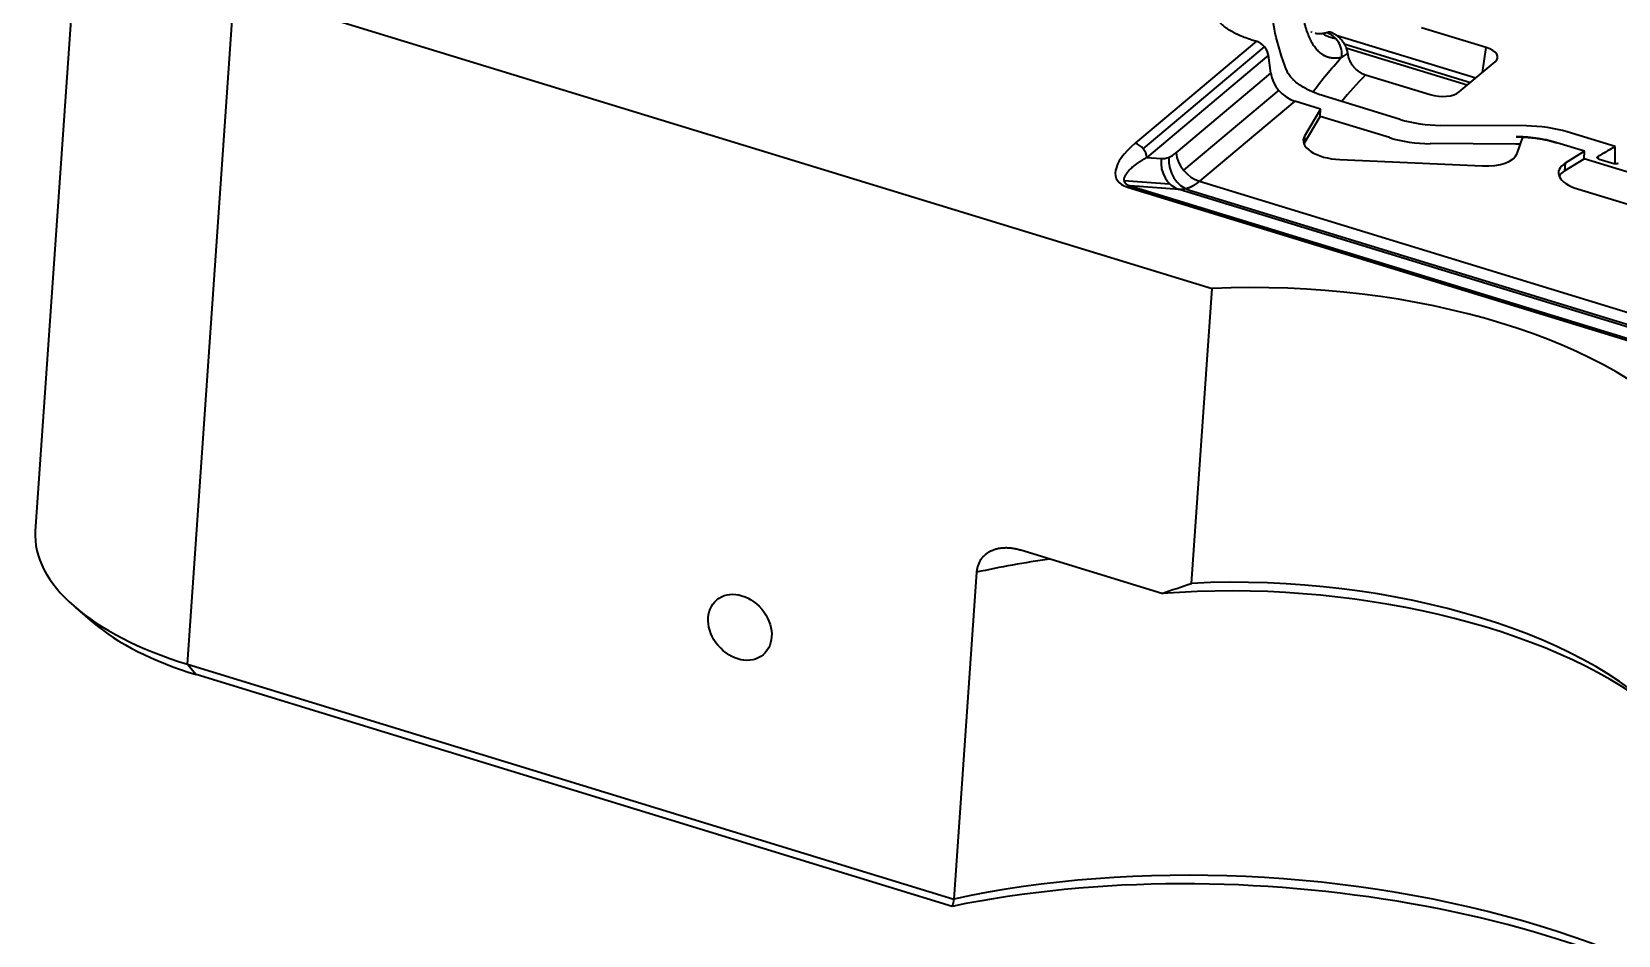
# Model space of a CAD drawing. Header units: millimetres. Extents: x 5 to 1651, y 545 to 1674.
# Drawn here: x 1090.6 to 1311.3, y 718.1 to 843.9 of the extents above; entities that cross this region are included whole.
import ezdxf

# ---------------------------------------------------------------- set-up
doc = ezdxf.new("R2010")
doc.units = ezdxf.units.MM
doc.layers.add('10', color=7, linetype='Continuous', true_color=0xffffff)

msp = doc.modelspace()

# ---------------------------------------------------------------- linework, layer by layer
at = {"layer": '10', "color": 7, "linetype": 'Continuous', "lineweight": 35}
for p, q in [((1097.628, 868.362), (1091.12, 774.382)), ((1112.285, 755.844), (1118.792, 849.824)), ((1118.792, 849.824), (1254.824, 808.115)), ((1272.101, 843.402), (1291.543, 837.441)), ((1292.973, 841.677), (1283.987, 844.432)), ((1260.989, 842.539), (1244.134, 828.35)), ((1245.243, 827.586), (1262.11, 841.784)), ((1260.235, 842.77), (1260.989, 842.539)), ((1273.211, 842.185), (1290.779, 836.799)), ((1290.335, 836.424), (1273.455, 841.6)), ((1292.458, 838.211), (1292.973, 841.677)), ((1262.665, 840.589), (1245.769, 826.367)), ((1262.992, 838.107), (1262.665, 840.589)), ((1289.227, 835.491), (1294.21, 839.686)), ((1249.822, 827.021), (1262.992, 838.107)), ((1276.197, 837.874), (1285.183, 835.119)), ((1264.101, 835.717), (1250.874, 824.582)), ((1280.989, 831.673), (1270.312, 834.947)), ((1266.344, 834.208), (1253.093, 823.053)), ((1269.936, 833.106), (1266.344, 834.208)), ((1269.936, 833.106), (1267.697, 829.352)), ((1269.88, 832.081), (1269.936, 833.106)), ((1267.624, 828.298), (1269.88, 832.081)), ((1279.507, 829.129), (1269.88, 832.081)), ((1298.556, 830.765), (1286.657, 830.838)), ((1310.888, 827.886), (1304.225, 829.929)), ((1267.697, 829.352), (1267.624, 828.298)), ((1297.075, 828.22), (1285.175, 828.294)), ((1297.278, 826.931), (1298.052, 829.218)), ((1306.643, 827.232), (1302.803, 828.409)), ((1245.769, 826.367), (1247.753, 826.222)), ((1272.597, 826.085), (1292.436, 825.187)), ((1303.872, 824.515), (1306.606, 826.2)), ((1303.945, 825.569), (1303.872, 824.515)), ((1306.643, 827.232), (1303.945, 825.569)), ((1306.606, 826.2), (1306.643, 827.232)), ((1325.256, 820.482), (1306.606, 826.2)), ((1308.68, 826.142), (1310.709, 825.52)), ((1242.568, 823.182), (1248.927, 822.718)), ((1243.054, 822.245), (1448.619, 759.216)), ((1448.891, 759.371), (1243.326, 822.4)), ((1250.255, 821.917), (1243.438, 822.414)), ((1243.438, 822.414), (1449.004, 759.385)), ((1452.852, 759.797), (1250.255, 821.917)), ((1251.668, 821.82), (1453.408, 759.964)), ((1253.093, 823.053), (1455.467, 761.002)), ((1305.671, 822.003), (1317.289, 818.441)), ((1251.984, 767.097), (1254.824, 808.115)), ((1247.842, 765.676), (1228.204, 771.697)), ((1222.061, 768.648), (1218.911, 723.151)), ((1096.697, 763.755), (1099.089, 761.71)), ((1112.285, 755.844), (1113.508, 754.392)), ((1112.285, 755.844), (1218.911, 723.151)), ((1218.69, 722.142), (1113.508, 754.392))]:
    msp.add_line(p, q, dxfattribs=at)
for centre, major_axis, ratio, start_param, end_param in [((1260.917, 840.824), (1.362, -1.466), 0.7649462, 0.8221834, 2.2184468), ((1291.559, 840.494), (3, -0.205), 0.4731657, 5.8274879, 7.3955436), ((1266.489, 837.638), (2.724, -2.932), 0.7649462, 3.9637761, 5.3600395), ((1286.583, 836.306), (2.993, -0.21), 0.475219, 4.2593414, 5.8273971), ((1285.673, 835.625), (9.977, -0.688), 0.4748657, 4.2566808, 4.8438536), ((1299.54, 825.978), (9.977, -0.688), 0.4748657, 1.1150882, 1.7022609), ((1250.55, 827.585), (9.021, 4.184), 0.4096309, 2.1567683, 3.5695289), ((1244.012, 826.594), (1.288, -1.53), 0.7905591, 0.8596642, 2.2559276), ((1272.509, 828.464), (-4.988, 0.345), 0.4741923, 6.0476236, 7.9043807), ((1284.191, 833.08), (9.977, -0.688), 0.4748657, 4.2566808, 4.8438536), ((1298.059, 823.434), (9.977, -0.688), 0.4748657, 1.6384809, 1.7022609), ((1251.268, 825.767), (0.291, 3.989), 0.8855605, 1.521418, 2.9341786), ((1248.876, 836.281), (1.226, 10.049), 0.4597127, 3.1639302, 3.6002625), ((1252.297, 825.692), (-1.259, 3.885), 0.8445818, 1.1295772, 2.5952551), ((1253.336, 826.566), (-2.576, 3.06), 0.7905591, 0.8596642, 2.2559276), ((1292.349, 827.567), (-4.988, 0.345), 0.4741923, 1.6211954, 3.0174588), ((1308.013, 823.975), (-4.988, 0.345), 0.4741923, 5.6983435, 7.3982352), ((1307.94, 822.921), (-4.988, 0.345), 0.4741923, 5.6983435, 6.0585079), ((1242.932, 820.489), (0.586, 1.912), 0.3875022, 0.103954, 0.5402863), ((1267.373, 780.056), (-58.859, 4.076), 0.4741923, 3.5533422, 4.9599429), ((1131.024, 771.619), (-39.904, 2.763), 0.4741923, 0.0000054, 1.1150499), ((1264.015, 731.573), (-84.298, 5.837), 0.4741923, 5.1315494, 5.265835), ((1264.532, 739.039), (58.859, -4.076), 0.4741923, 0.4117495, 1.8183503), ((1264.35, 736.404), (-61.852, 4.283), 0.4741923, 3.7486952, 5.0152329), ((1130.842, 768.984), (36.912, -2.556), 0.4741923, 3.710349, 4.2566425), ((1260.682, 683.441), (-87.291, 6.045), 0.4741923, 3.737437, 5.2467842), ((1260.865, 686.076), (84.298, -5.837), 0.4741923, 0.1058574, 2.1242424)]:
    msp.add_ellipse(centre, major_axis=major_axis, ratio=ratio, start_param=start_param, end_param=end_param, dxfattribs=at)
msp.add_ellipse((1189.147, 760.98), major_axis=(3.22, -3.825), ratio=0.7905591, dxfattribs=at)
for points, knots in [([(1265.201, 838.519), (1264.523, 840.241), (1263.149, 844.736), (1262.585, 851.993), (1264.046, 858.988), (1265.901, 863.142), (1266.708, 864.643)], [0, 0, 0, 0, 0.1948567, 0.5070784, 0.8193, 1, 1, 1, 1]), ([(1272.849, 840.283), (1272.838, 840.281), (1272.817, 840.276), (1272.785, 840.269), (1272.754, 840.263), (1272.722, 840.257), (1272.691, 840.251), (1272.659, 840.245), (1272.628, 840.24), (1272.597, 840.234), (1272.566, 840.229), (1272.535, 840.224), (1272.504, 840.22), (1272.474, 840.216), (1272.443, 840.211), (1272.412, 840.208), (1272.382, 840.204), (1272.352, 840.2), (1272.321, 840.197), (1272.291, 840.194), (1272.261, 840.192), (1272.231, 840.189), (1272.201, 840.187), (1272.171, 840.185), (1272.141, 840.183), (1272.112, 840.181), (1272.082, 840.18), (1272.053, 840.179), (1272.023, 840.178), (1271.994, 840.178), (1271.965, 840.177), (1271.936, 840.177), (1271.906, 840.177), (1271.878, 840.177), (1271.849, 840.178), (1271.82, 840.179), (1271.791, 840.18), (1271.763, 840.181), (1271.734, 840.182), (1271.706, 840.184), (1271.677, 840.186), (1271.649, 840.188), (1271.621, 840.191), (1271.593, 840.193), (1271.565, 840.196), (1271.537, 840.199), (1271.509, 840.202), (1271.481, 840.206), (1271.454, 840.21), (1271.426, 840.214), (1271.398, 840.218), (1271.371, 840.223), (1271.344, 840.227), (1271.317, 840.232), (1271.289, 840.237), (1271.262, 840.243), (1271.235, 840.249), (1271.208, 840.254), (1271.182, 840.261), (1271.155, 840.267), (1271.128, 840.274), (1271.102, 840.28), (1271.075, 840.287), (1271.049, 840.295), (1271.022, 840.302), (1270.996, 840.31), (1270.97, 840.318), (1270.944, 840.326), (1270.918, 840.335), (1270.892, 840.343), (1270.866, 840.352), (1270.84, 840.362), (1270.815, 840.371), (1270.789, 840.381), (1270.764, 840.391), (1270.738, 840.401), (1270.713, 840.411), (1270.688, 840.422), (1270.662, 840.432), (1270.637, 840.443), (1270.612, 840.455), (1270.587, 840.466), (1270.562, 840.478), (1270.538, 840.49), (1270.513, 840.502), (1270.488, 840.515), (1270.464, 840.527), (1270.439, 840.54), (1270.415, 840.553), (1270.39, 840.567), (1270.366, 840.58), (1270.342, 840.594), (1270.318, 840.608), (1270.294, 840.623), (1270.27, 840.637), (1270.246, 840.652), (1270.222, 840.667), (1270.199, 840.683), (1270.175, 840.698), (1270.151, 840.714), (1270.128, 840.73), (1270.105, 840.746), (1270.081, 840.763), (1270.058, 840.779), (1270.035, 840.796), (1270.012, 840.813), (1269.989, 840.831), (1269.966, 840.848), (1269.79, 840.986), (1269.475, 841.278), (1269.055, 841.807), (1268.673, 842.434), (1268.329, 843.161), (1268.071, 843.849), (1267.882, 844.446), (1267.749, 844.917), (1267.625, 845.409), (1267.509, 845.923), (1267.401, 846.458), (1267.301, 847.015), (1267.21, 847.594), (1267.125, 848.194), (1267.048, 848.816), (1266.998, 849.282), (1266.968, 849.576), (1266.957, 849.689), (1266.947, 849.803), (1266.936, 849.917), (1266.925, 850.032), (1266.915, 850.148), (1266.905, 850.264), (1266.896, 850.38), (1266.886, 850.497), (1266.877, 850.614), (1266.868, 850.732), (1266.859, 850.85), (1266.85, 850.969), (1266.842, 851.089), (1266.833, 851.208), (1266.825, 851.329), (1266.818, 851.449), (1266.81, 851.571), (1266.803, 851.692), (1266.795, 851.815), (1266.789, 851.937), (1266.782, 852.061), (1266.775, 852.184), (1266.769, 852.309), (1266.763, 852.433), (1266.757, 852.558), (1266.751, 852.684), (1266.746, 852.81), (1266.74, 852.937), (1266.735, 853.064), (1266.73, 853.192), (1266.726, 853.32), (1266.721, 853.449), (1266.717, 853.578), (1266.713, 853.707), (1266.709, 853.838), (1266.705, 853.968), (1266.702, 854.099), (1266.698, 854.231), (1266.695, 854.363), (1266.693, 854.496), (1266.69, 854.629), (1266.687, 854.762), (1266.685, 854.896), (1266.683, 855.031), (1266.681, 855.166), (1266.68, 855.302), (1266.678, 855.438), (1266.677, 855.574), (1266.676, 855.711), (1266.675, 855.849), (1266.674, 855.987), (1266.674, 856.125), (1266.673, 856.265), (1266.673, 856.404), (1266.673, 856.544), (1266.674, 856.685), (1266.674, 856.779), (1266.674, 856.826)], [0, 0, 0, 0, 0.0023431, 0.0046856, 0.0070275, 0.0093688, 0.0117096, 0.0140498, 0.0163895, 0.0187286, 0.0210673, 0.0234056, 0.0257433, 0.0280807, 0.0304176, 0.0327542, 0.0350904, 0.0374262, 0.0397617, 0.0420969, 0.0444318, 0.0467664, 0.0491007, 0.0514349, 0.0537688, 0.0561025, 0.058436, 0.0607694, 0.0631026, 0.0654357, 0.0677687, 0.0701016, 0.0724345, 0.0747673, 0.0771, 0.0794328, 0.0817656, 0.0840984, 0.0864313, 0.0887642, 0.0910972, 0.0934304, 0.0957636, 0.0980971, 0.1004306, 0.1027644, 0.1050984, 0.1074325, 0.109767, 0.1121017, 0.1144366, 0.1167719, 0.1191075, 0.1214434, 0.1237797, 0.1261164, 0.1284534, 0.1307909, 0.1331288, 0.1354672, 0.137806, 0.1401453, 0.1424852, 0.1448255, 0.1471664, 0.1495079, 0.1518499, 0.1541926, 0.1565359, 0.1588798, 0.1612244, 0.1635697, 0.1659156, 0.1682623, 0.1706097, 0.1729579, 0.1753069, 0.1776566, 0.1800072, 0.1823586, 0.1847108, 0.1870639, 0.1894179, 0.1917728, 0.1941286, 0.1964853, 0.198843, 0.2012017, 0.2035614, 0.2059221, 0.2082839, 0.2106467, 0.2130105, 0.2153755, 0.2177416, 0.2201088, 0.2224771, 0.2248466, 0.2272173, 0.2295892, 0.2319623, 0.2343366, 0.2367122, 0.239089, 0.2414672, 0.2438466, 0.2462274, 0.2486096, 0.250993, 0.3012418, 0.3511676, 0.4009446, 0.4507488, 0.5007558, 0.5258323, 0.5508239, 0.5757521, 0.6006383, 0.6255045, 0.6503723, 0.6752636, 0.7002002, 0.7252038, 0.7502959, 0.7546233, 0.7589478, 0.7632696, 0.7675888, 0.7719054, 0.7762197, 0.7805316, 0.7848413, 0.789149, 0.7934547, 0.7977585, 0.8020606, 0.806361, 0.8106599, 0.8149574, 0.8192535, 0.8235485, 0.8278424, 0.8321353, 0.8364274, 0.8407187, 0.8450094, 0.8492996, 0.8535893, 0.8578788, 0.862168, 0.8664572, 0.8707465, 0.8750359, 0.8793255, 0.8836155, 0.8879061, 0.8921972, 0.896489, 0.9007817, 0.9050753, 0.90937, 0.9136658, 0.9179629, 0.9222614, 0.9265614, 0.930863, 0.9351664, 0.9394716, 0.9437787, 0.9480879, 0.9523993, 0.956713, 0.961029, 0.9653476, 0.9696688, 0.9739928, 0.9783196, 0.9826493, 0.9869821, 0.9913181, 0.9956573, 1, 1, 1, 1]), ([(1260.235, 842.77), (1259.915, 842.868), (1259.298, 843.079), (1258.725, 843.317), (1258.415, 843.459), (1258.381, 843.475), (1258.313, 843.507), (1258.279, 843.524), (1258.178, 843.572), (1257.979, 843.67), (1257.789, 843.771), (1257.42, 843.977), (1257.189, 844.12), (1256.757, 844.414), (1256.556, 844.566), (1256.324, 844.762), (1256.278, 844.802), (1256.212, 844.861), (1256.189, 844.881), (1256.146, 844.922), (1256.039, 845.022), (1255.939, 845.124), (1255.713, 845.369), (1255.581, 845.534), (1255.352, 845.87), (1255.256, 846.041), (1255.178, 846.213)], [0, 0, 0, 0, 0.125, 0.25, 0.25, 0.265625, 0.265625, 0.28125, 0.28125, 0.3125, 0.375, 0.375, 0.5, 0.5, 0.625, 0.625, 0.65625, 0.65625, 0.671875, 0.671875, 0.6875, 0.75, 0.75, 0.875, 0.875, 1, 1, 1, 1]), ([(1268.569, 843.874), (1268.587, 843.865), (1268.627, 843.847), (1268.679, 843.826), (1268.713, 843.812), (1268.724, 843.808)], [0, 0, 0, 0, 0.3480824, 0.7872903, 1, 1, 1, 1]), ([(1269.152, 843.683), (1269.156, 843.682), (1269.183, 843.676), (1269.233, 843.667), (1269.3, 843.656), (1269.367, 843.647), (1269.434, 843.639), (1269.5, 843.633), (1269.566, 843.629), (1269.632, 843.626), (1269.698, 843.624), (1269.763, 843.624), (1269.828, 843.625), (1269.893, 843.627), (1269.957, 843.63), (1270.021, 843.635), (1270.085, 843.64), (1270.148, 843.647), (1270.21, 843.655), (1270.272, 843.664), (1270.334, 843.673), (1270.395, 843.684), (1270.456, 843.695), (1270.516, 843.707), (1270.576, 843.72), (1270.635, 843.733), (1270.675, 843.743), (1270.694, 843.748)], [0, 0, 0, 0, 0.0097615, 0.0573337, 0.104357, 0.1508315, 0.196757, 0.2421337, 0.2869614, 0.3312402, 0.37497, 0.4181509, 0.4607828, 0.5028658, 0.5443999, 0.5853851, 0.6258213, 0.6657087, 0.7050472, 0.7438369, 0.7820778, 0.8197699, 0.8569132, 0.8935079, 0.9295539, 0.9650513, 1, 1, 1, 1]), ([(1272.035, 842.924), (1271.405, 842.967), (1270.836, 843.187), (1270.307, 843.606), (1270.275, 843.632), (1270.243, 843.66)], [0, 0, 0, 0, 0.938317, 0.938317, 1, 1, 1, 1]), ([(1272.849, 840.283), (1272.958, 841.017), (1272.797, 841.804), (1272.011, 843.08), (1271.385, 843.559), (1270.694, 843.748)], [0, 0, 0, 0, 0.4969909, 0.4969909, 1, 1, 1, 1]), ([(1271.148, 843.874), (1271.228, 843.851), (1271.308, 843.824), (1271.465, 843.763), (1271.621, 843.696), (1271.773, 843.615), (1271.887, 843.55), (1271.924, 843.527), (1271.999, 843.479), (1272.036, 843.455), (1272.147, 843.379), (1272.218, 843.325), (1272.358, 843.213), (1272.493, 843.096), (1272.621, 842.969), (1272.714, 842.87), (1272.744, 842.836), (1272.804, 842.768), (1272.833, 842.733), (1272.975, 842.558), (1273.078, 842.412), (1273.217, 842.184), (1273.26, 842.107), (1273.311, 842.009), (1273.321, 841.989), (1273.341, 841.95), (1273.37, 841.89), (1273.397, 841.831), (1273.483, 841.632), (1273.54, 841.471), (1273.596, 841.269), (1273.606, 841.228), (1273.626, 841.147), (1273.634, 841.106), (1273.659, 840.984), (1273.672, 840.903), (1273.681, 840.822)], [0, 0, 0, 0, 0.0625, 0.0625, 0.125, 0.1875, 0.1875, 0.21875, 0.21875, 0.25, 0.25, 0.3125, 0.3125, 0.375, 0.4375, 0.4375, 0.46875, 0.46875, 0.5, 0.5, 0.625, 0.625, 0.6875, 0.6875, 0.703125, 0.703125, 0.71875, 0.75, 0.75, 0.875, 0.875, 0.90625, 0.90625, 0.9375, 0.9375, 1, 1, 1, 1]), ([(1273.681, 840.822), (1273.666, 840.812), (1273.635, 840.791), (1273.588, 840.761), (1273.542, 840.731), (1273.496, 840.701), (1273.451, 840.671), (1273.406, 840.642), (1273.361, 840.613), (1273.316, 840.584), (1273.272, 840.555), (1273.228, 840.527), (1273.185, 840.499), (1273.142, 840.471), (1273.099, 840.443), (1273.056, 840.416), (1273.014, 840.389), (1272.972, 840.362), (1272.931, 840.335), (1272.889, 840.309), (1272.862, 840.292), (1272.849, 840.283)], [0, 0, 0, 0, 0.0541857, 0.1081978, 0.1620367, 0.2157025, 0.2691952, 0.3225151, 0.3756622, 0.4286368, 0.4814389, 0.5340687, 0.5865263, 0.6388118, 0.6909253, 0.7428669, 0.7946368, 0.8462349, 0.8976614, 0.9489164, 1, 1, 1, 1]), ([(1273.681, 840.822), (1273.7, 840.664), (1273.733, 840.507), (1273.8, 840.272), (1273.826, 840.193), (1273.87, 840.076), (1273.893, 840.017), (1273.918, 839.958), (1273.935, 839.919), (1273.944, 839.9), (1274.024, 839.725), (1274.106, 839.574), (1274.246, 839.356), (1274.296, 839.285), (1274.374, 839.179), (1274.401, 839.144), (1274.442, 839.092), (1274.456, 839.075), (1274.484, 839.041), (1274.498, 839.024), (1274.627, 838.873), (1274.749, 838.748), (1274.945, 838.574), (1275.011, 838.518), (1275.115, 838.437), (1275.15, 838.411), (1275.221, 838.36), (1275.256, 838.335), (1275.436, 838.214), (1275.583, 838.129), (1275.809, 838.02), (1275.886, 837.986), (1276.002, 837.941), (1276.04, 837.926), (1276.118, 837.899), (1276.157, 837.886), (1276.197, 837.874)], [0, 0, 0, 0, 0.125, 0.125, 0.1875, 0.1875, 0.21875, 0.234375, 0.234375, 0.25, 0.25, 0.375, 0.375, 0.4375, 0.4375, 0.46875, 0.46875, 0.484375, 0.484375, 0.5, 0.5, 0.625, 0.625, 0.6875, 0.6875, 0.71875, 0.71875, 0.75, 0.75, 0.875, 0.875, 0.9375, 0.9375, 0.96875, 0.96875, 1, 1, 1, 1]), ([(1270.312, 834.947), (1269.982, 835.048), (1269.346, 835.266), (1268.757, 835.513), (1268.44, 835.661), (1268.405, 835.677), (1268.335, 835.71), (1268.3, 835.727), (1268.197, 835.778), (1267.993, 835.88), (1267.799, 835.985), (1267.422, 836.199), (1267.187, 836.347), (1266.75, 836.653), (1266.547, 836.811), (1266.337, 836.995), (1266.314, 837.015), (1266.268, 837.056), (1266.246, 837.077), (1266.179, 837.139), (1266.05, 837.264), (1265.931, 837.391), (1265.709, 837.645), (1265.58, 837.816), (1265.361, 838.164), (1265.271, 838.34), (1265.201, 838.519)], [0, 0, 0, 0, 0.125, 0.25, 0.25, 0.265625, 0.265625, 0.28125, 0.28125, 0.3125, 0.375, 0.375, 0.5, 0.5, 0.625, 0.625, 0.640625, 0.640625, 0.65625, 0.65625, 0.6875, 0.75, 0.75, 0.875, 0.875, 1, 1, 1, 1]), ([(1300.052, 829.022), (1299.81, 829.058), (1299.569, 829.09), (1299.084, 829.147), (1298.599, 829.195), (1298.113, 829.225), (1297.625, 829.244), (1297.38, 829.249), (1297.135, 829.249)], [0, 0, 0, 0, 0.25, 0.25, 0.5, 0.75, 0.75, 1, 1, 1, 1]), ([(1302.803, 828.413), (1302.586, 828.481), (1302.366, 828.545), (1301.919, 828.663), (1301.467, 828.773), (1301.002, 828.864), (1300.531, 828.948), (1300.293, 828.986), (1300.052, 829.022)], [0, 0, 0, 0, 0.25, 0.25, 0.5, 0.75, 0.75, 1, 1, 1, 1]), ([(1310.888, 827.886), (1310.202, 827.481), (1309.416, 827.021), (1308.608, 826.556), (1308.517, 826.504)], [0, 0, 0, 0, 0.8876644, 1, 1, 1, 1]), ([(1245.769, 826.367), (1245.753, 826.358), (1245.721, 826.34), (1245.673, 826.312), (1245.626, 826.286), (1245.579, 826.259), (1245.533, 826.232), (1245.487, 826.205), (1245.442, 826.179), (1245.397, 826.152), (1245.353, 826.126), (1245.309, 826.1), (1245.266, 826.074), (1245.223, 826.048), (1245.181, 826.022), (1245.139, 825.997), (1245.098, 825.971), (1245.057, 825.946), (1245.016, 825.921), (1244.977, 825.895), (1244.937, 825.871), (1244.898, 825.846), (1244.86, 825.821), (1244.822, 825.796), (1244.785, 825.772), (1244.748, 825.748), (1244.711, 825.724), (1244.675, 825.7), (1244.64, 825.676), (1244.604, 825.652), (1244.57, 825.628), (1244.536, 825.605), (1244.502, 825.582), (1244.468, 825.559), (1244.435, 825.536), (1244.403, 825.513), (1244.371, 825.49), (1244.339, 825.467), (1244.308, 825.445), (1244.277, 825.423), (1244.247, 825.401), (1244.217, 825.379), (1244.188, 825.357), (1244.158, 825.335), (1244.13, 825.314), (1244.102, 825.293), (1244.074, 825.272), (1244.046, 825.251), (1244.019, 825.23), (1243.993, 825.209), (1243.966, 825.188), (1243.941, 825.168), (1243.915, 825.148), (1243.89, 825.128), (1243.785, 825.043), (1243.611, 824.896), (1243.385, 824.688), (1243.19, 824.488), (1243.023, 824.297), (1242.884, 824.115), (1242.768, 823.937), (1242.676, 823.763), (1242.609, 823.592), (1242.571, 823.43), (1242.56, 823.279), (1242.575, 823.137), (1242.606, 823.039), (1242.632, 822.982), (1242.641, 822.963), (1242.652, 822.944), (1242.662, 822.925), (1242.674, 822.906), (1242.686, 822.888), (1242.698, 822.87), (1242.711, 822.852), (1242.725, 822.835), (1242.74, 822.817), (1242.754, 822.8), (1242.77, 822.783), (1242.786, 822.767), (1242.803, 822.75), (1242.82, 822.734), (1242.838, 822.718), (1242.857, 822.703), (1242.876, 822.687), (1242.896, 822.672), (1242.916, 822.657), (1242.937, 822.643), (1242.958, 822.628), (1242.98, 822.614), (1243.002, 822.6), (1243.026, 822.587), (1243.049, 822.573), (1243.073, 822.56), (1243.098, 822.547), (1243.124, 822.535), (1243.15, 822.523), (1243.176, 822.511), (1243.203, 822.499), (1243.231, 822.487), (1243.259, 822.476), (1243.287, 822.465), (1243.316, 822.454), (1243.346, 822.444), (1243.376, 822.434), (1243.407, 822.424), (1243.428, 822.417), (1243.438, 822.414)], [0, 0, 0, 0, 0.0082411, 0.0164274, 0.0245591, 0.032636, 0.0406581, 0.0486256, 0.0565384, 0.0643964, 0.0721997, 0.0799483, 0.0876423, 0.0952815, 0.102866, 0.1103958, 0.1178709, 0.1252914, 0.1326571, 0.1399682, 0.1472246, 0.1544263, 0.1615733, 0.1686657, 0.1757033, 0.1826864, 0.1896147, 0.1964884, 0.2033075, 0.2100719, 0.2167817, 0.2234368, 0.2300373, 0.2365831, 0.2430743, 0.2495109, 0.2558929, 0.2622203, 0.268493, 0.2747112, 0.2808747, 0.2869837, 0.2930381, 0.2990379, 0.3049831, 0.3108737, 0.3167098, 0.3224913, 0.3282182, 0.3338907, 0.3395085, 0.3450719, 0.3505807, 0.356035, 0.3614348, 0.4194903, 0.4742181, 0.5256307, 0.5737433, 0.6185742, 0.6601466, 0.7027206, 0.7421396, 0.7784635, 0.8117692, 0.8421563, 0.8697563, 0.8738309, 0.8778479, 0.8818082, 0.8857127, 0.8895621, 0.8933574, 0.8970997, 0.9007899, 0.904429, 0.9080182, 0.9115585, 0.9150513, 0.9184977, 0.921899, 0.9252566, 0.9285718, 0.9318461, 0.9350811, 0.9382782, 0.9414391, 0.9445655, 0.9476591, 0.9507216, 0.953755, 0.9567611, 0.9597419, 0.9626993, 0.9656354, 0.9685523, 0.9714521, 0.9743369, 0.9772091, 0.9800708, 0.9829242, 0.9857717, 0.9886155, 0.9914579, 0.9943013, 0.9971479, 1, 1, 1, 1]), ([(1308.68, 826.142), (1308.648, 826.152), (1308.618, 826.163), (1308.577, 826.182), (1308.564, 826.188), (1308.546, 826.199), (1308.539, 826.202), (1308.528, 826.209), (1308.522, 826.213), (1308.495, 826.231), (1308.477, 826.247), (1308.458, 826.268), (1308.454, 826.272), (1308.447, 826.28), (1308.438, 826.293), (1308.426, 826.314), (1308.42, 826.331), (1308.416, 826.348), (1308.415, 826.357), (1308.415, 826.383), (1308.419, 826.399), (1308.431, 826.424), (1308.436, 826.432), (1308.447, 826.448), (1308.46, 826.463), (1308.477, 826.477), (1308.496, 826.491), (1308.506, 826.497), (1308.517, 826.504)], [0, 0, 0, 0, 0.125, 0.125, 0.1875, 0.1875, 0.21875, 0.21875, 0.25, 0.25, 0.375, 0.375, 0.40625, 0.40625, 0.4375, 0.5, 0.5625, 0.5625, 0.625, 0.625, 0.75, 0.75, 0.8125, 0.8125, 0.875, 0.9375, 0.9375, 1, 1, 1, 1]), ([(1311.34, 825.552), (1311.322, 825.542), (1311.303, 825.533), (1311.27, 825.521), (1311.259, 825.517), (1311.235, 825.51), (1311.223, 825.507), (1311.186, 825.498), (1311.16, 825.493), (1311.119, 825.488), (1311.105, 825.486), (1311.077, 825.484), (1311.063, 825.483), (1311.02, 825.48), (1310.992, 825.48), (1310.948, 825.481), (1310.933, 825.482), (1310.904, 825.484), (1310.889, 825.485), (1310.846, 825.49), (1310.818, 825.494), (1310.776, 825.502), (1310.762, 825.505), (1310.735, 825.512), (1310.722, 825.516), (1310.709, 825.52)], [0, 0, 0, 0, 0.125, 0.125, 0.1875, 0.1875, 0.25, 0.25, 0.375, 0.375, 0.4375, 0.4375, 0.5, 0.5, 0.625, 0.625, 0.6875, 0.6875, 0.75, 0.75, 0.875, 0.875, 0.9375, 0.9375, 1, 1, 1, 1]), ([(1253.093, 823.053), (1253.084, 823.046), (1253.066, 823.031), (1253.04, 823.009), (1253.014, 822.988), (1252.987, 822.966), (1252.961, 822.945), (1252.935, 822.924), (1252.908, 822.903), (1252.882, 822.882), (1252.855, 822.862), (1252.829, 822.842), (1252.802, 822.822), (1252.776, 822.802), (1252.749, 822.782), (1252.723, 822.763), (1252.696, 822.744), (1252.67, 822.725), (1252.643, 822.706), (1252.616, 822.687), (1252.59, 822.669), (1252.563, 822.651), (1252.537, 822.633), (1252.51, 822.615), (1252.483, 822.597), (1252.457, 822.58), (1252.43, 822.563), (1252.403, 822.546), (1252.377, 822.529), (1252.35, 822.513), (1252.323, 822.497), (1252.296, 822.48), (1252.27, 822.465), (1252.243, 822.449), (1252.216, 822.434), (1252.19, 822.418), (1252.163, 822.403), (1252.136, 822.389), (1252.109, 822.374), (1252.083, 822.36), (1252.056, 822.346), (1252.029, 822.332), (1252.002, 822.318), (1251.976, 822.305), (1251.949, 822.291), (1251.922, 822.278), (1251.895, 822.265), (1251.869, 822.253), (1251.842, 822.241), (1251.815, 822.228), (1251.788, 822.216), (1251.762, 822.205), (1251.735, 822.193), (1251.708, 822.182), (1251.681, 822.171), (1251.655, 822.16), (1251.628, 822.15), (1251.601, 822.139), (1251.574, 822.129), (1251.548, 822.119), (1251.521, 822.11), (1251.494, 822.1), (1251.468, 822.091), (1251.441, 822.082), (1251.414, 822.073), (1251.388, 822.065), (1251.361, 822.056), (1251.334, 822.048), (1251.308, 822.04), (1251.281, 822.033), (1251.254, 822.025), (1251.228, 822.018), (1251.201, 822.011), (1251.174, 822.004), (1251.148, 821.998), (1251.121, 821.992), (1251.095, 821.986), (1251.068, 821.98), (1251.042, 821.974), (1251.015, 821.969), (1250.989, 821.964), (1250.962, 821.959), (1250.936, 821.954), (1250.909, 821.95), (1250.883, 821.946), (1250.857, 821.942), (1250.83, 821.938), (1250.804, 821.935), (1250.777, 821.931), (1250.751, 821.928), (1250.725, 821.926), (1250.698, 821.923), (1250.672, 821.921), (1250.646, 821.919), (1250.62, 821.917), (1250.594, 821.915), (1250.567, 821.914), (1250.541, 821.913), (1250.515, 821.912), (1250.489, 821.911), (1250.463, 821.911), (1250.437, 821.911), (1250.411, 821.911), (1250.385, 821.911), (1250.359, 821.912), (1250.333, 821.913), (1250.307, 821.914), (1250.281, 821.915), (1250.264, 821.916), (1250.255, 821.917)], [0, 0, 0, 0, 0.0091916, 0.018386, 0.0275833, 0.0367834, 0.0459863, 0.0551921, 0.0644007, 0.0736121, 0.0828264, 0.0920436, 0.1012636, 0.1104864, 0.1197121, 0.1289406, 0.138172, 0.1474063, 0.1566434, 0.1658834, 0.1751262, 0.184372, 0.1936205, 0.202872, 0.2121264, 0.2213836, 0.2306437, 0.2399067, 0.2491726, 0.2584413, 0.267713, 0.2769875, 0.286265, 0.2955453, 0.3048286, 0.3141147, 0.3234038, 0.3326957, 0.3419906, 0.3512884, 0.3605891, 0.3698927, 0.3791992, 0.3885087, 0.397821, 0.4071363, 0.4164546, 0.4257757, 0.4350998, 0.4444269, 0.4537568, 0.4630897, 0.4724256, 0.4817644, 0.4911061, 0.5004508, 0.5097985, 0.5191491, 0.5285026, 0.5378591, 0.5472186, 0.5565811, 0.5659465, 0.5753148, 0.5846862, 0.5940605, 0.6034378, 0.612818, 0.6222013, 0.6315875, 0.6409767, 0.6503689, 0.6597641, 0.6691623, 0.6785635, 0.6879676, 0.6973748, 0.7067849, 0.7161981, 0.7256143, 0.7350334, 0.7444556, 0.7538808, 0.763309, 0.7727402, 0.7821745, 0.7916117, 0.801052, 0.8104953, 0.8199417, 0.829391, 0.8388434, 0.8482988, 0.8577573, 0.8672188, 0.8766833, 0.8861509, 0.8956215, 0.9050952, 0.9145719, 0.9240517, 0.9335345, 0.9430204, 0.9525094, 0.9620014, 0.9714964, 0.9809945, 0.9904957, 1, 1, 1, 1]), ([(1228.204, 771.697), (1228.028, 771.751), (1227.677, 771.846), (1227.155, 771.947), (1226.81, 771.988), (1226.466, 772.015), (1226.295, 772.022), (1226.039, 772.021), (1225.954, 772.019), (1225.827, 772.013), (1225.785, 772.01), (1225.7, 772.004), (1225.658, 772.001), (1225.449, 771.981), (1225.284, 771.958), (1224.963, 771.897), (1224.805, 771.858), (1224.496, 771.765), (1224.346, 771.711), (1224.162, 771.632), (1224.125, 771.616), (1224.053, 771.582), (1224.017, 771.565), (1223.91, 771.511), (1223.84, 771.473), (1223.635, 771.354), (1223.504, 771.267), (1223.256, 771.076), (1223.139, 770.972), (1222.973, 770.804), (1222.92, 770.745), (1222.842, 770.654), (1222.817, 770.624), (1222.767, 770.561), (1222.743, 770.53), (1222.626, 770.369), (1222.541, 770.235), (1222.39, 769.952), (1222.324, 769.804), (1222.241, 769.572), (1222.215, 769.493), (1222.181, 769.371), (1222.17, 769.33), (1222.15, 769.248), (1222.14, 769.206), (1222.097, 768.996), (1222.073, 768.824), (1222.061, 768.648)], [0, 0, 0, 0, 0.0625, 0.125, 0.1875, 0.1875, 0.25, 0.25, 0.28125, 0.28125, 0.296875, 0.296875, 0.3125, 0.3125, 0.375, 0.375, 0.4375, 0.4375, 0.5, 0.5, 0.515625, 0.515625, 0.53125, 0.53125, 0.5625, 0.5625, 0.625, 0.625, 0.6875, 0.6875, 0.71875, 0.71875, 0.734375, 0.734375, 0.75, 0.75, 0.8125, 0.8125, 0.875, 0.875, 0.90625, 0.90625, 0.921875, 0.921875, 0.9375, 0.9375, 1, 1, 1, 1])]:
    msp.add_open_spline(points, degree=3, knots=knots, dxfattribs=at)
for points, degree in [([(1270.694, 843.748), (1270.838, 843.783), (1270.989, 843.825), (1271.147, 843.874)], 3), ([(1268.864, 835.472), (1270.034, 837.111), (1271.364, 838.717), (1272.849, 840.283)], 3), ([(1276.197, 837.874), (1274.985, 836.652), (1273.877, 835.411), (1272.869, 834.149)], 3), ([(1297.135, 829.249), (1297.135, 829.244)], 1), ([(1297.135, 829.244), (1297.44, 829.242), (1297.746, 829.234), (1298.052, 829.218)], 3), ([(1298.052, 829.218), (1298.723, 829.185), (1299.394, 829.119), (1300.052, 829.022)], 3), ([(1300.052, 829.022), (1301.01, 828.881), (1301.94, 828.673), (1302.803, 828.409)], 3), ([(1302.803, 828.409), (1302.803, 828.413)], 1), ([(1310.936, 825.484), (1310.92, 826.285), (1310.904, 827.085), (1310.888, 827.886)], 3), ([(1308.517, 826.504), (1308.519, 826.408), (1308.521, 826.313), (1308.523, 826.217)], 3), ([(1247.842, 765.676), (1249.212, 766.172), (1250.591, 766.647), (1251.984, 767.097)], 3), ([(1218.911, 723.151), (1218.832, 722.817), (1218.758, 722.48), (1218.69, 722.142)], 3)]:
    msp.add_open_spline(points, degree=degree, dxfattribs=at)

doc.saveas('drawing.dxf')
